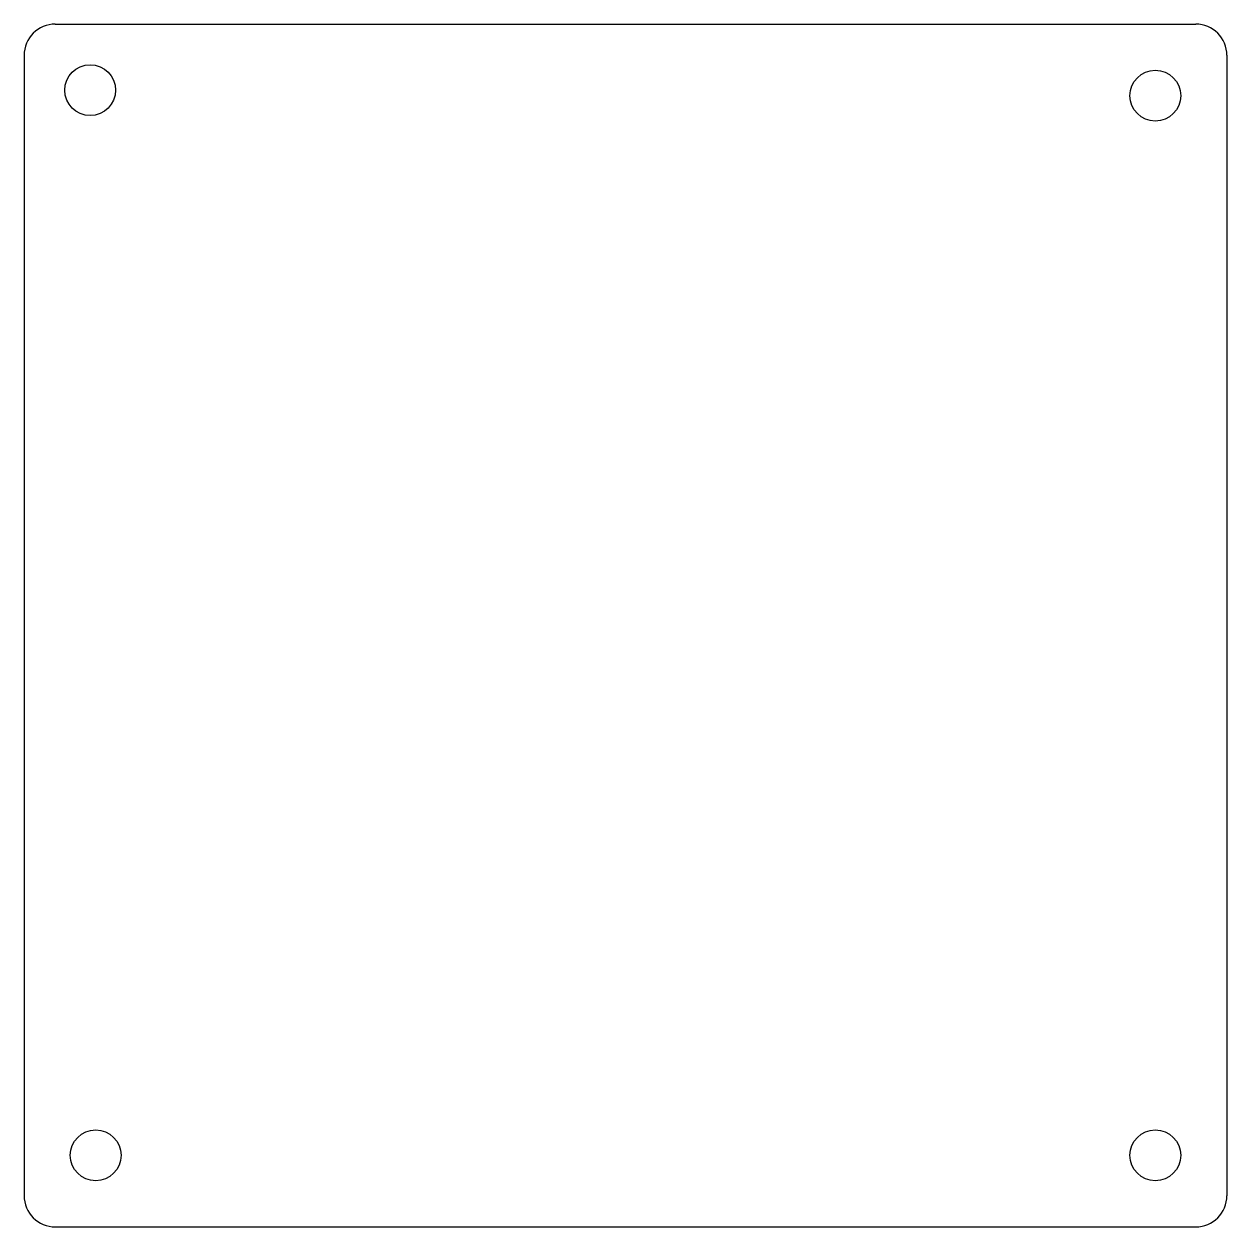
# Model space of a CAD drawing. Header units: millimetres. Extents: x -275 to -121, y -77 to 77.
import ezdxf

# ---------------------------------------------------------------- set-up
doc = ezdxf.new("R2010")
doc.units = ezdxf.units.MM

msp = doc.modelspace()

# ---------------------------------------------------------------- linework, layer by layer
at = {"color": 7, "linetype": 'Continuous', "lineweight": 25}
for p, q in [((-270.8, 77), (-124.8, 77)), ((-274.8, 73), (-274.8, -73)), ((-120.8, 73), (-120.8, -73)), ((-270.8, -77), (-124.8, -77))]:
    msp.add_line(p, q, dxfattribs=at)
for centre in [(-266.34, 68.54), (-129.97, 67.83), (-265.63, -67.83), (-129.97, -67.83)]:
    msp.add_circle(centre, 3.25, dxfattribs=at)
for centre, start, end in [((-270.8, 73), 90, 180), ((-124.8, 73), 0, 90), ((-270.8, -73), 180, 270), ((-124.8, -73), 270, 0)]:
    msp.add_arc(centre, 4, start, end, dxfattribs=at)

doc.saveas('drawing.dxf')
